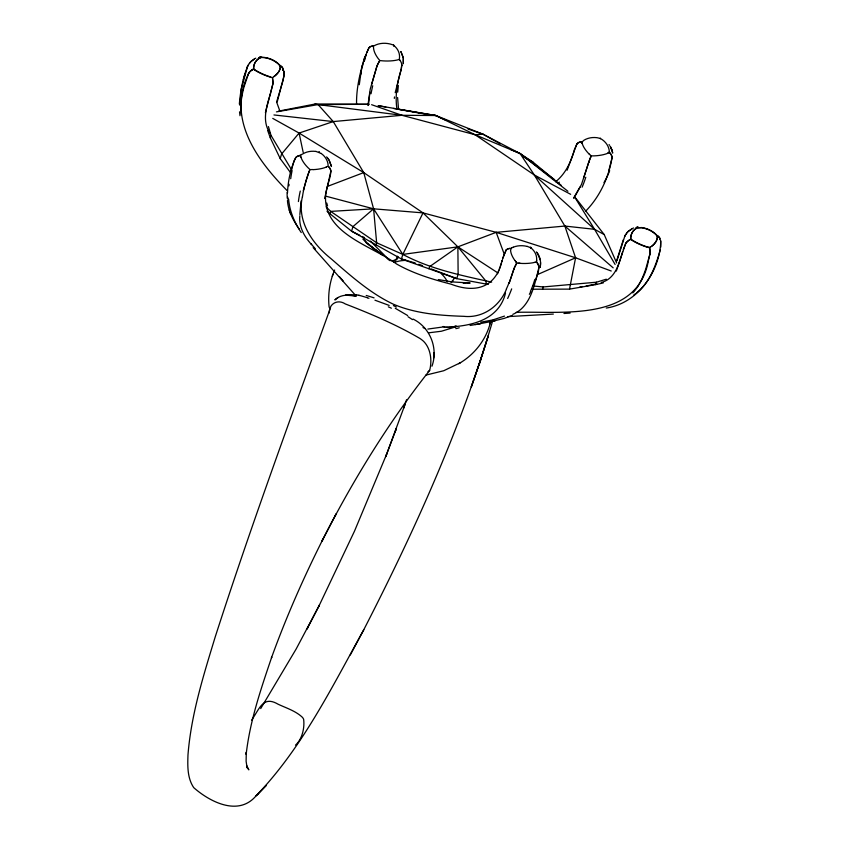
<?xml version="1.0" encoding="UTF-8"?>
<svg xmlns="http://www.w3.org/2000/svg" width="849" height="849" viewBox="0 0 849 849"><rect width="100%" height="100%" fill="white"/><g stroke="black" fill="none" stroke-linecap="round" stroke-linejoin="round"><path stroke-width="1.27" d="M515.025 260.664A23.942 11.546 37.9 0 1 510.578 250.19L511.416 248.046M299.835 215.763C298.636 226.747 304.409 236.775 311.583 244.618M287.503 192.797C288.013 180.869 290.591 168.611 295.622 157.776A8.925 6.622 26 0 1 299.135 155.696L302.796 153.913A23.942 19.835 40.5 0 1 315.913 151.44M356.559 103.939C356.283 87.638 360.263 71.677 365.038 56.204M368.455 105.053L369.909 92.308M284.118 74.51L283.237 79.541M283.948 75.359L283.991 72.091M299.856 214.51L301.087 200.926M401.768 64.736L401.354 68.854L395.199 92.668M282.802 70.34L282.781 68.992M431.971 366.216C438.402 348.143 430.114 327.427 413.102 319.086M433.669 357.991L433.924 352.728M403.286 63.717L403.328 58.114L401.068 51.874M536.642 260.272L536.568 260.993L536.685 259.423A23.942 17.893 -11.8 0 0 532.185 248.99L531.241 248.11M540.59 262.723L540.229 267.117M282.95 70.117L282.972 69.077A9.095 5.688 -28.5 0 0 281.136 66.084L280.329 65.713L280.34 67.496A23.91 13.372 -9 0 1 274.694 75.986L273.431 76.888M288.925 185.846L289.053 184.254M367.893 105.509L370.238 89.071L376.914 66.275A9.318 1.942 -62.5 0 1 379.323 61.393L379.8 60.555L382.952 60.863A23.942 8.936 5.7 0 0 397.003 60.056L399.285 59.441L399.561 57.032A23.942 17.882 -12.2 0 0 395.093 46.589L393.098 44.933L390.126 43.999A23.942 20.45 36.3 0 0 376.096 44.827L373.454 46.058L373.518 47.831A23.942 11.515 38.2 0 0 377.985 58.273L379.853 60.566L379.185 61.616A9.063 1.942 -62.5 0 0 376.701 66.668M239.344 104.087C240.469 91.151 242.75 78.066 247.759 66.042M403.339 63.346L403.317 57.753L400.824 51.502M397.703 92.159L398.351 85.505M359.286 84.741L361.186 71.104L364.73 57.254M272.943 83.754L265.387 112.768M302.34 196.915C296.779 221.663 312.581 243.95 331.014 258.68C350.35 275.447 369.824 293.032 393.14 304.101C415.331 313.652 440.037 315.531 463.904 316.327C482.784 318.375 499.721 306.192 506.492 289.01M324.658 198.496L330.898 171.052A9.084 6.771 27 0 0 328.945 167.009L328.68 166.616M394.318 98.388L394.509 96.935M649.803 254.509L648.466 260.282M540.197 267.233C541.28 261.874 540.166 256.037 536.441 251.909M277.23 101.859L284.044 75.752M329.37 312.91C328.754 303.91 337.52 298.742 345.331 303.953C370.896 313.854 396.398 324.636 420.053 338.539A15.738 5.094 27.2 0 1 423.789 341.521C430.91 348.822 432.162 361.005 429.658 370.387C387.855 423.28 352.558 481.065 321.973 541.068L323.129 538.828C303.655 577.5 286.145 617.17 271.447 657.901L271.722 657.126C260.972 688.836 249.935 720.907 246.168 754.347L246.284 752.341L246.114 761.266L247.112 767.867L246.635 765.702L248.821 769.852L247.579 767.804M660.798 247.091L660.596 240.819M385.817 107.059L378.113 105.658L435.781 115.528L482.975 134.184L520.076 153.552L534.371 175.032L564.861 226.057L575.59 257.788L569.52 289.127L532.143 289.222M536.462 261.598L537.162 262.808A10.039 7.132 40.9 0 1 537.364 263.105L537.47 263.264A8.83 6.378 40.3 0 1 538.882 267.159L538.446 271.255L535.793 279.915M458.715 363.722C474.421 354.808 486.551 339.388 490.552 321.697M490.075 323.872L490.605 321.442M360.91 74.171L361.303 72.441M247.112 67.432L247.483 66.615L241.296 88.88L239.906 105.287M303.645 189.741L305.937 181.23M401.227 69.225L401.757 65.235M291.228 170.829L293.998 160.981L295.845 157.532M371.671 84.274L376.786 66.604M397.353 256.165L396.058 259.624L394.743 260.303M364.285 61.245L364.582 60.099M303.305 190.537L306.181 180.381M245.106 73.481L243.345 79.721M364.879 58.974L366.354 53.869M244.608 74.935L244.947 73.704M401.121 69.724C397.12 82.311 395.008 95.682 396.886 108.863M660.31 249.882C655.704 265.557 649.878 282.441 636.591 292.905M364.486 60.29L365.123 58.082M283.046 80.538L276.572 102.113M492.844 320.243C461.272 427.694 414.832 530.243 363.786 629.714L363.383 630.478C331.588 687.754 301.979 748.181 256.09 795.81C238.601 816.621 210.106 802.061 193.742 787.649C187.268 778.087 187.576 766 187.979 754.941C191.131 714.487 203.473 675.486 215.232 636.867C250.901 526.189 291.027 417.018 330.558 307.678M362.109 66.275L362.491 64.959M270.682 92.902C266.766 105.817 261.619 120.462 269.802 132.975M305.98 181.049L307.593 175.902M365.739 55.981L366.333 53.986M574.338 149.902C571.122 161.915 565.498 173.716 555.702 181.739M616.99 260.601L624.737 236.351M270.831 92.127L272.741 84.412A9.095 3.778 83 0 0 272.561 78.936C272.38 77.662 272.879 76.813 272.37 77.694M290.899 173.132L280.212 158.614L270.29 137.814L271.011 135.405L268.422 126.565M280.212 158.614L281.581 154.04L299.092 133.06L333.254 121.577L401.948 115.294L435.781 115.528L446.181 120.325M306.245 180.158L307.741 175.435A8.84 0.828 -68.9 0 1 309.227 171.402L309.981 169.598L313.122 169.545M488.26 284.447L456.762 278.642L401.45 258.998L351.571 231.193L329.964 213.757L330.664 211.401L326.133 206.88M376.001 244.894L376.638 242.772L373.592 208.822L363.743 172.602L333.254 121.577L318.078 104.586L314.905 104.056L278.504 111.145M428.947 268.783L429.583 266.66L457.876 246.847L496.177 232.339L564.861 226.057L594.565 229.315L604.212 234.568L616.629 262.957M485.681 284.001L486.392 281.645L457.876 246.847L423.014 212.887L363.743 172.602L299.092 133.06L272.752 118.393M542.49 289.392L543.222 286.941L596.444 282.208L606.292 279.194M569.52 289.127L595.722 284.617L596.444 282.208M623.251 249.702L625.989 243.016M648.339 261.014C636.973 322.111 562.102 311.01 516.234 312.336M503.234 256.96L506.153 250.115M574.444 149.573L577.023 143.799M622.657 251.675C618.974 263.752 615.376 278.918 601.241 282.494M502.555 259.21L502.895 258.064M366.641 52.935L368.816 47.979A8.968 6.495 41.1 0 1 372.223 46.101A10.039 7.238 40 0 1 372.541 46.09L373.475 46.058L372.085 46.154A8.83 6.367 40.3 0 0 369.028 47.724L366.619 53.031M623.336 239.726L616.512 261.184M334.644 270.035C329.614 281.698 327.725 294.688 329.157 307.296M502.82 258.234L505.898 250.476M501.812 261.577L502.194 260.378M511.416 276.339L513.9 268.963M501.037 264.028L501.43 262.797M511.268 276.827L509.294 282.515M500.21 266.522L500.634 265.27M502.162 260.272C496.113 287.344 475.811 293.765 451.095 284.182C432.279 279.31 413.431 273.601 396.462 263.922C372.531 246.157 326.6 234.674 325.507 199.154C325.125 189.56 329.996 180.869 330.898 171.54A9.042 6.728 27 0 0 328.956 167.009L328.945 166.924M509.124 283.386L514.08 268.517A8.925 1.825 -62.5 0 1 516.043 264.517L516.924 262.946L517.667 263.041M588.866 161.883L581.512 184.382L573.818 198.401M403.668 408.242L406.544 399.762M588.739 162.223L583.9 177.292M608.871 170.299L612.097 157.734A8.968 6.75 26.2 0 0 610.42 153.552M499.35 269.016L499.785 267.775M395.04 432.152L396.334 428.649L385.669 456.762L405.122 404.198M498.448 271.457L498.904 270.247M332.256 276.275L333.052 274.206M260.707 708.575L296.142 649.029L319.426 605.104L307.041 629.024L307.731 627.676M386.783 453.822L354.489 531.156L319.022 605.868M497.525 273.813L497.992 272.656M309.556 170.638L309.482 170.808A10.114 0.998 -69 0 0 309.301 171.233M590.692 157.023L591.159 155.898L594.289 155.855A23.942 9.583 2.5 0 0 607.513 153.382L609.338 151.727M590.978 156.312L591.021 156.216A9.318 0.817 -68.9 0 0 588.739 162.085M505.495 293.128C498.788 320.678 470.155 326.377 445.598 327.173A8.532 6.367 14.5 0 1 443.136 326.462M591.031 156.184L590.968 155.738M616.321 271.075L625.607 243.589A9.095 5.688 -28.5 0 1 629.459 239.927L630.542 239.301L632.845 240.808A23.91 8.235 21.1 0 0 646.429 246.942L649.4 247.547M580.016 187.088L573.807 197.69M624.588 236.574L625.002 235.767M567.111 170.225L576.758 144.181A9.042 6.76 27.1 0 1 580.674 141.847M611.238 271.022L575.59 257.788L496.177 232.339L423.014 212.887L402.819 254.413L401.45 258.998L415.182 262.978M334.644 516.765L336.098 513.942L321.973 541.068M530.795 291.695L529.362 294.316M350.308 654.95L363.786 629.714M247.611 66.264L248.067 65.469M624.853 236.001L625.31 235.205M516.033 264.495L515.98 264.58A8.946 1.804 -62.4 0 0 513.921 268.942M516.309 264.007L516.351 263.922A10.697 2.006 -62.2 0 1 516.595 263.498L516.616 263.466M516.128 264.326L516.457 263.742M248.555 73.502L243.907 87.298A193.445 144.638 8.3 0 0 241.445 99.28L240.787 107.282L241.318 114.541M451.403 282.229L455.022 277.347M247.908 65.702L248.407 64.917M625.161 235.438L625.649 234.664M248.937 72.918C226.312 117.65 256.058 159.23 287.344 190.823M248.258 65.15L249.5 63.251M249.351 63.473L249.871 62.73M625.501 234.886L626.031 234.133M625.872 234.356L627.507 232.138M251.612 720.122C259.709 708.65 262.957 695.299 278.132 704.235C286.421 708.098 295.632 710.931 302.393 717.309A6.792 4.998 33.7 0 1 303.634 719.283C304.77 727.975 302.159 739.224 295.494 745.135M249.723 62.964L250.275 62.232M626.965 232.859L627.942 231.66M558.281 183.257L559.311 182.132M250.126 62.465L251.177 61.298M429.658 370.387L427.981 371.692M585.523 211.305C599.734 196.894 608.913 177.229 612.065 157.362A8.83 6.58 26.8 0 0 610.516 153.701L610.389 153.563A10.039 7.577 26 0 0 610.176 153.287M250.561 61.988L251.675 60.863M627.793 231.883L628.409 231.204M600.402 138.483L597.08 137.697A23.942 19.856 40.4 0 0 583.974 140.234L581.873 142.133M628.26 231.437L632.356 228.508M423.014 212.887L373.592 208.822L352.951 226.619L351.571 231.193L359.827 235.29M251.527 61.096L254.594 58.783M628.748 231.002L632.208 228.731M338.008 297.511L334.856 299.92C340.545 294.348 349.035 294.444 356.293 296.099L345.639 295.123L356.612 294.89M252.047 60.682L254.445 59.006M651.066 246.698L649.888 247.367L650.578 246.921M273.654 76.728L274.535 76.208A23.91 13.382 -9 0 0 280.202 67.729L280.181 65.946A8.925 5.614 -29.1 0 1 282.728 69.002M633.938 294.815L635.731 293.616M252.397 69.83L253.48 69.215L254.636 69.989M632.696 292.884A64.089 44.445 42.1 0 0 633.938 291.653L637.97 286.453L641.526 279.756A193.445 127.859 56 0 0 645.866 268.624L649.994 253.84A8.925 3.778 83.2 0 0 649.644 247.494L649.623 249.022A9.095 3.778 83 0 1 649.835 254.541M460.529 362.661L443.772 370.726L425.89 375.109M452.931 280.945L452.676 281.104A10.061 6.251 20.9 0 0 451.106 282.271M511.151 248.195L513.21 247.197M649.581 247.558L648.594 247.59M636.623 228.116L636.368 228.402A23.91 15.982 45.6 0 0 630.711 236.882L630.574 239.322M608.606 152.799L607.842 153.16M255.167 58.475L255.772 58.188M637.291 227.776L641.685 227.543A23.91 21.129 7.8 0 1 655.269 233.666L657.391 235.81L657.402 237.593A23.91 13.393 -8.7 0 1 651.809 246.093M538.266 274.248L575.59 257.788M512.202 315.446L504.189 318.396L490.86 321.644L495.381 320.71M326.239 167.03L328.181 166.107L327.947 163.624A23.942 18.795 -10.6 0 0 321.209 153.478M637.535 227.84L641.536 227.765A23.91 21.129 7.8 0 1 655.12 233.9L657.232 236.033L657.253 237.816A23.91 13.435 -8.8 0 1 651.671 246.327M632.951 228.232L633.566 227.978M456.019 326.759L441.416 331.237L428.586 332.829M327.385 186.43L363.743 172.602M504.476 316.104L492.707 319.956L480.683 322.238M512.838 314.342C530.805 306.892 534.594 284.436 538.913 267.531M535.422 262.129L536.77 262.277M606.282 308.049C638.098 303.252 659.875 271.447 660.83 240.904M535.22 262.182L534.117 262.447M596.826 283.853L586.118 286.06M595.722 284.617L603.289 282.919M299.209 155.675L299.771 155.569M492.919 321.219L475.387 324.562M580.705 141.91L581.841 141.868L581.194 141.836M276.434 111.877L318.078 104.586L369.092 104.278L314.905 104.056M480.661 323.681L470.091 325.464M455.043 327.162L453.196 327.396M444.791 326.727L427.822 329.072M497.694 272.805L457.876 246.847L402.819 254.413L376.638 242.772L330.664 211.401L373.592 208.822L402.819 254.413C430.401 269.154 461.463 275.437 491.667 282.133M579.973 286.909L582.435 286.569M299.952 155.547L300.663 155.484L301.077 157.32M507.744 316.624L553.357 314.066M371.607 104.692L401.948 115.294L475.111 134.747L482.975 134.184L500.284 143.927M563.969 313.483L570.125 313.069M510.228 248.449L509.708 248.481A9.042 6.516 40 0 0 505.877 250.455M310.034 169.598L307.794 167.497A23.942 10.655 35.2 0 1 300.992 157.288M449.408 327.544L446.372 327.3M465.072 282.813L462.896 282.738L470.144 283.014L452.008 281.9L438.349 279.565M520.076 263.254L518.537 263.126M518.686 263.148L519.429 263.211M533.108 285.996L543.222 286.941M273.951 114.955L333.254 121.577M427.663 114.541L435.781 115.528L475.111 134.747L520.076 153.552L532.843 161.989L561.316 185.422M318.078 104.586L401.948 115.294M315.913 151.398L321.23 153.457M393.533 108.449L435.781 115.528M398.68 109.383L425.147 114.084M527.25 246.39L530.827 247.781M359.392 295.505L358.989 295.41A13.022 0.976 18.4 0 0 356.686 294.911M325.538 196.098L373.592 208.822M648.689 247.346L646.577 246.709A23.91 8.225 21.1 0 1 632.993 240.575L630.828 239.174A8.925 5.519 -28.4 0 0 626.095 243.026M271.224 77.142L269.377 76.835A23.91 8.225 21.1 0 1 255.782 70.711L253.947 69.204M270.884 77.312L269.526 76.612A23.91 8.235 21.1 0 1 255.931 70.488L255.209 70.032M367.553 297.861L368.965 298.296M374.95 300.196L389.16 305.417M467.937 128.952L482.975 134.184M280.297 65.681L279.151 64.439M657.391 235.81L658.177 236.192M418.875 264.262L422.547 265.652M431.101 268.9L456.762 278.642L458.131 274.068L457.876 246.847M510.705 149.488L520.076 153.552L554.397 179.627M362.183 236.457L364.55 237.624M395.263 308.283L407.669 315.541M475.111 134.747L534.371 175.032L570.655 194.315M523.95 157.076L532.843 161.989M600.572 138.578L602.408 139.756A23.942 18.752 -10.6 0 1 609.126 149.933L609.317 151.387M381.912 254.201L372.117 247.452L382.666 254.997L367.755 243.896L373.486 248.396L362.82 239.068M253.798 69.438L253.628 68.907A8.925 5.646 -28.6 0 0 248.884 72.918M630.754 239.121L630.871 236.659A23.91 15.982 45.6 0 1 636.527 228.169M253.522 69.236L253.66 66.784A23.91 16.014 45.3 0 1 259.327 58.316L261.333 57.445L264.485 57.679A23.91 21.129 7.8 0 1 278.069 63.802L280.181 65.967M520.076 153.552L567.917 191.269M327.003 211.242L329.964 213.757M564.861 226.057L613.18 267.849M387.377 258.223L370.451 241.116M534.371 175.032L594.565 229.315L615.101 264.464M590.851 155.632L589.705 154.539M279.003 64.673L278.217 63.579A23.91 21.129 7.8 0 0 264.633 57.445L261.481 57.212L259.465 58.082A23.91 15.972 45.3 0 0 253.777 66.551L253.628 68.822M589.609 154.444L588.973 153.796M355.413 295.229L313.143 247.611M310.766 243.536L315.457 248.937M516.33 262.245L515.99 261.832L516.638 262.617M343.452 281.359L339.388 276.615M610.166 153.287L609.752 152.809A10.23 7.62 26.9 0 1 610.166 153.478L610.389 153.563M399.518 59.706L400.038 60.417M575.781 198.188L604.212 234.568M516.181 262.065L515.11 260.664M326.621 156.895L328.383 159.113M609.02 144.563L609.582 145.306M327.863 158.317L328.701 159.474M399.868 60.173L400.017 60.375A9.18 6.601 40.4 0 1 401.885 65.469M537.258 253.013L540.399 260.229M537.268 262.957L537.364 263.105A8.968 6.399 40.7 0 1 538.924 267.531M299.389 229.294C293.361 220.751 288.119 211.104 287.45 200.449M363.807 239.11L366.768 243.546M301.246 232.562C294.476 222.65 289.615 211.221 288.607 199.186M291.939 170.447L271.011 135.405M574.837 197.286L594.565 229.315M610.367 146.506L612.713 153.064M610.24 146.315L611.789 149.466M329.072 160.068L331.439 166.5M329.051 160.026L331.481 166.33M279.852 110.996L276.615 102.05M611.864 149.849L612.118 150.496M496.177 232.339L504.412 254.626M290.761 214.266L289.212 209.958M267.69 130.576L270.29 137.814M612.033 150.114L612.617 152.65M582.244 143.619L582.032 142.876M326.759 203.049L327.565 205.978M582.074 143.046L582.212 143.523A23.942 10.687 35.3 0 0 588.866 153.818M582 142.749L581.883 142.197M299.092 133.06L303.189 152.417M283.799 70.87L283.948 74.107M283.651 71.104L283.768 71.709M239.535 111.856L240.012 115.729M398.521 109.256L397.608 97.518M287.737 197.223L288.002 199.451M659.885 239.726L659.843 239.078A8.925 5.55 -27.9 0 0 657.19 236.086M287.068 192.574L287.227 198.21M295.823 157.521A8.904 6.654 26.8 0 1 299.209 155.675M307.529 175.998A8.978 0.849 -68.9 0 1 309.301 171.19M298.402 201.553A175.669 110.837 -30 0 1 300.27 191.067M272.38 77.567A8.925 3.64 82.8 0 1 272.847 83.658M319.118 151.886A9.381 0.817 -68.9 0 1 319.16 152.417M326.324 167.073A23.942 9.615 2.4 0 1 313.164 169.641M260.94 57A9.095 3.778 83 0 0 258.754 58.103A8.925 3.683 82.5 0 1 261.333 57.52M302.446 196.947A142.101 107.367 24.3 0 1 303.719 189.762M509.145 282.42A142.101 102.411 43.7 0 1 506.386 288.936M534.212 262.5A23.942 9.021 5.7 0 1 520.087 263.349M534.806 279.459A155.579 112.248 35.1 0 1 530.392 291.462M506.078 250.041A9.551 6.941 41.5 0 1 510.143 248.396M530.699 247.324A9.063 1.889 -61.7 0 1 531.071 248.237M513.21 247.218A23.942 20.429 36.5 0 1 527.24 246.433M290.698 178.715A152.767 109.277 36.5 0 1 292.003 171.169M319.118 151.992A9.063 0.785 -69.2 0 1 319.097 152.523M393.522 44.912A8.925 1.868 -62.9 0 1 393.862 46.302M600.296 138.185A8.925 0.785 -68.6 0 1 600.339 138.758M609.678 170.691A155.579 116.812 32.2 0 1 603.968 182.631M576.97 143.757A9.551 7.068 25.7 0 1 581.257 141.889M588.877 162A9.063 0.669 -68.8 0 1 590.692 157.192M585.789 177.239A182.684 120.388 -20.6 0 1 582.138 187.151M371.034 93.74A172.506 77.768 78.7 0 1 372.722 85.738M398.17 256.833A10.061 6.113 14.3 0 1 396.08 259.964M394.615 260.197A9.477 5.699 15 0 1 390.986 260.728M248.502 73.492A9.095 5.688 -28.5 0 1 252.376 69.809M389.924 260.622A28.038 22.87 83.3 0 1 387.197 258.552M636.028 228.148A8.925 3.736 83.6 0 1 638.384 227.458M536.908 262.214A10.23 7.408 40.2 0 1 537.396 262.903M511.682 288.872A175.669 73.428 84.4 0 1 507.66 298.466M530.529 247.261A9.318 1.942 -62.5 0 1 530.975 248.322M459.235 327.778A26.797 19.591 17.1 0 1 455.817 328.616M456.051 325.772A68.811 43.66 4.4 0 1 454.364 326.462M453.143 327.258A24.717 17.829 13.6 0 1 449.376 327.396M658.177 236.192A9.095 5.688 -28.5 0 1 660.076 239.153M636.06 227.903A9.095 3.778 83 0 1 638.002 227.076M395.39 262.097A33.079 19.209 18.1 0 1 406.13 260.378M441.395 273.781A33.079 19.209 18.1 0 1 447.327 281.762M393.957 262.352A32.867 22.138 22.9 0 1 395.093 261.832M424.956 328.51A26.489 1.496 33.8 0 1 423.025 327.544M408.019 316.719A37.483 3.884 33.5 0 1 412.465 319.617M393.416 305.576A57.053 33.875 19.5 0 1 396.356 307.051M388.343 306.839A56.957 30.522 20.5 0 1 391.389 308.198M366.227 295.463A49.146 7.8 19.1 0 1 374.069 297.872M358.756 295.229A23.146 1.74 18.3 0 1 367.32 297.702M488.281 335.896L479.515 363.213L488.281 335.896M481.181 358.246L471.354 386.826L481.181 358.246M257.746 794.112L256.09 795.81L266.31 785.346L257.746 794.112"/></g></svg>
